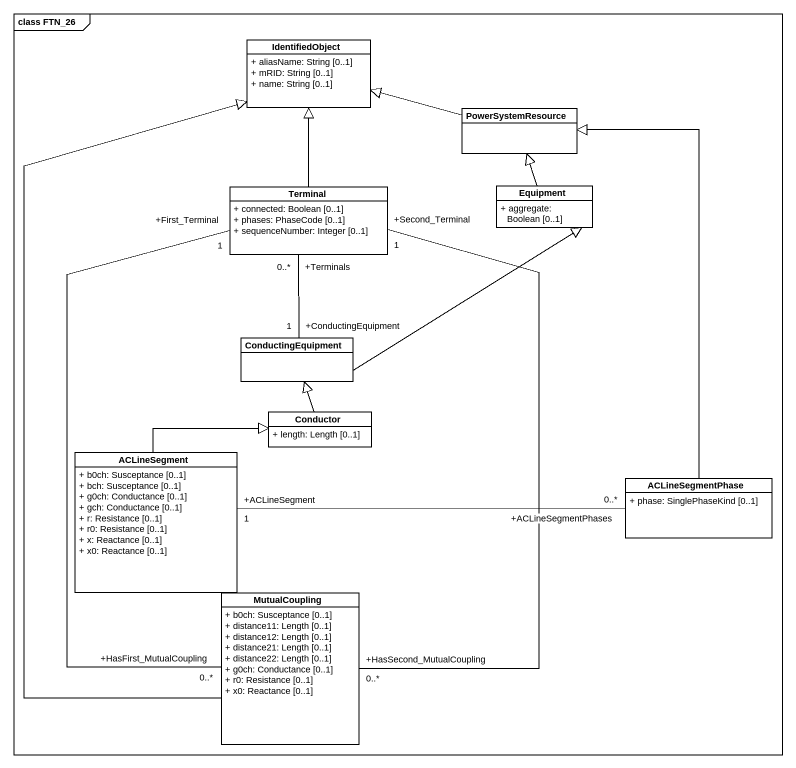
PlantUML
@startuml
mainframe class FTN_26
hide circle
hide empty members
skinparam classAttributeIconSize 0
class IdentifiedObject {
  + aliasName: String [0..1]
  + mRID: String [0..1]
  + name: String [0..1]
}
class PowerSystemResource
class Terminal {
  + connected: Boolean [0..1]
  + phases: PhaseCode [0..1]
  + sequenceNumber: Integer [0..1]
}
class Equipment {
  + aggregate: Boolean [0..1]
}
class ConductingEquipment
class Conductor {
  + length: Length [0..1]
}
class ACLineSegment {
  + b0ch: Susceptance [0..1]
  + bch: Susceptance [0..1]
  + g0ch: Conductance [0..1]
  + gch: Conductance [0..1]
  + r: Resistance [0..1]
  + r0: Resistance [0..1]
  + x: Reactance [0..1]
  + x0: Reactance [0..1]
}
class ACLineSegmentPhase {
  + phase: SinglePhaseKind [0..1]
}
class MutualCoupling {
  + b0ch: Susceptance [0..1]
  + distance11: Length [0..1]
  + distance12: Length [0..1]
  + distance21: Length [0..1]
  + distance22: Length [0..1]
  + g0ch: Conductance [0..1]
  + r0: Resistance [0..1]
  + x0: Reactance [0..1]
}
PowerSystemResource -left-|> IdentifiedObject
Terminal -up-|> IdentifiedObject
Terminal "+Terminals\n0..*" -- "+ConductingEquipment\n1" ConductingEquipment
Equipment -up-|> PowerSystemResource
ConductingEquipment -up-|> Equipment
Conductor -up-|> ConductingEquipment
ACLineSegment -right-|> Conductor
ACLineSegmentPhase -up-|> PowerSystemResource
ACLineSegmentPhase "+ACLineSegmentPhases\n0..*" -left- "+ACLineSegment\n1" ACLineSegment
MutualCoupling -up-|> IdentifiedObject
MutualCoupling "+HasSecond_MutualCoupling\n0..*" -up- "+Second_Terminal\n1" Terminal
MutualCoupling "+HasFirst_MutualCoupling\n0..*" -up- "+First_Terminal\n1" Terminal
@enduml
